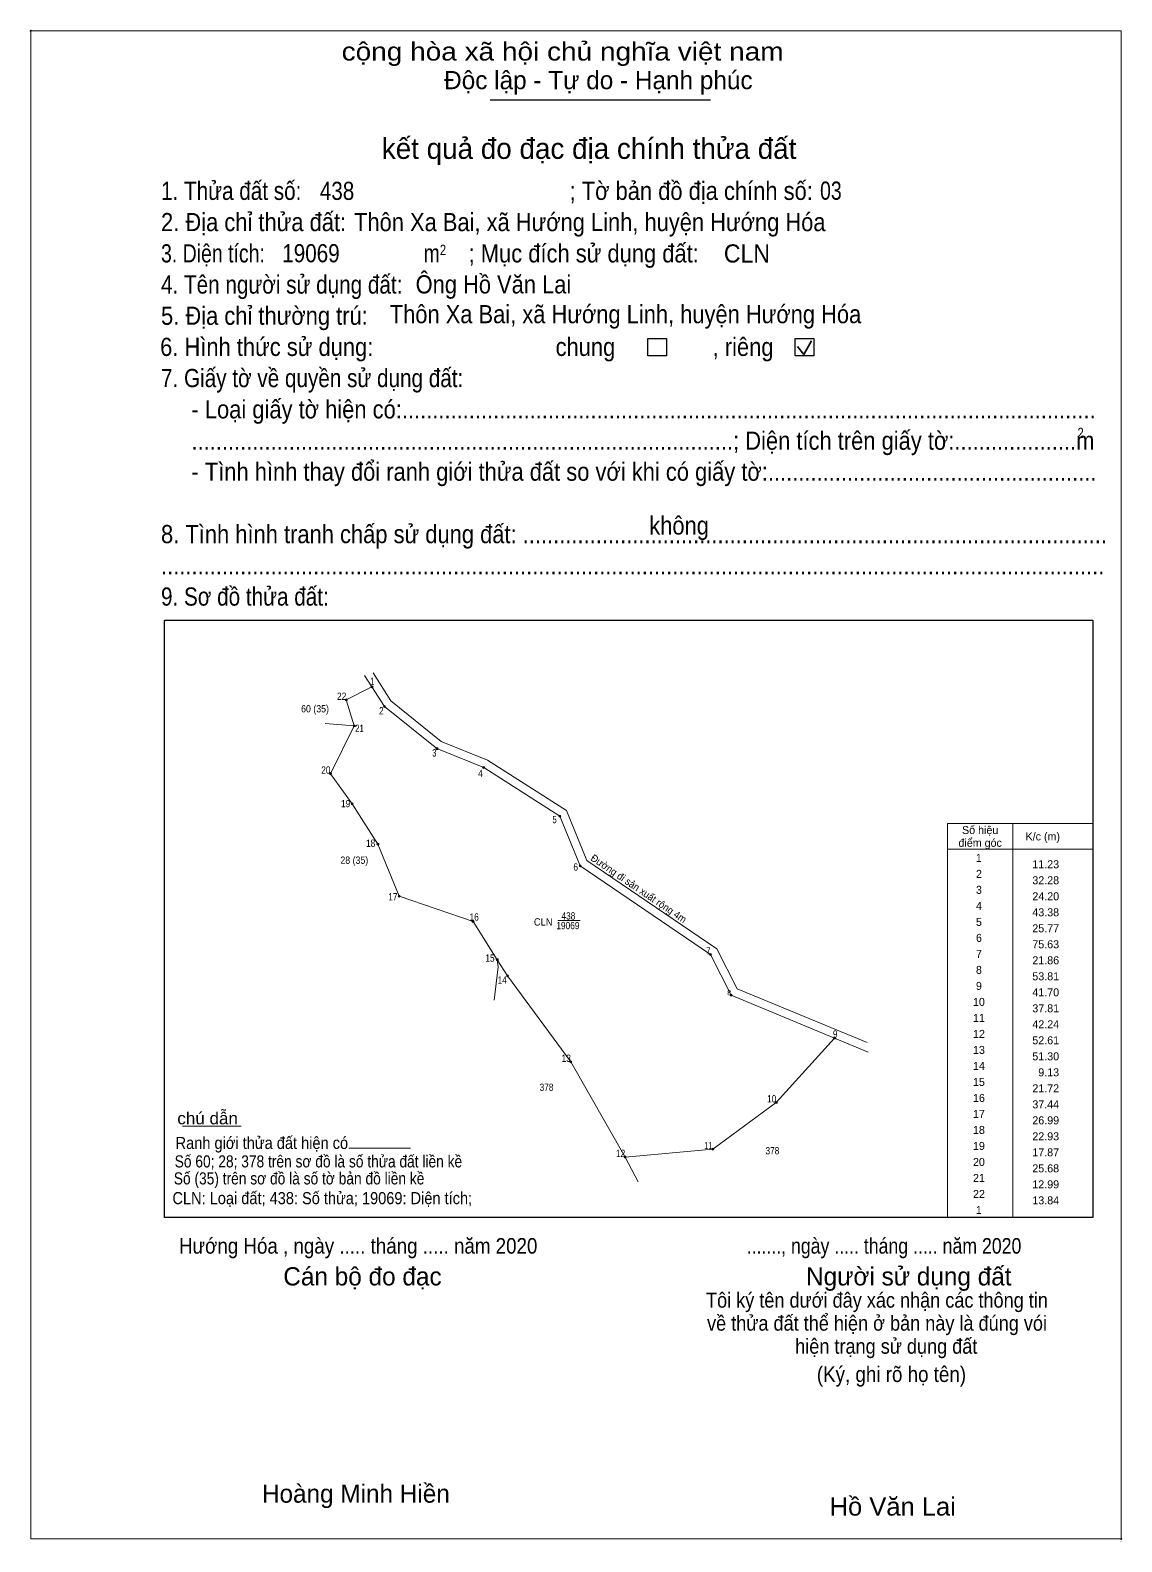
# Model space of a CAD drawing. Header units: metres. Extents: x 548392 to 549888, y 1845746 to 1846490.
# Drawn here: x 548392 to 548916, y 1845765 to 1846490 of the extents above; entities that cross this region are included whole.
import ezdxf
from ezdxf.enums import TextEntityAlignment as Align

# ---------------------------------------------------------------- set-up
doc = ezdxf.new("R2010")
doc.units = ezdxf.units.M
doc.header["$PDMODE"] = 32
doc.header["$PDSIZE"] = 0.5
for name, color, linetype, lineweight in [('1', 7, 'Continuous', 13), ('10', 7, 'Continuous', 13), ('15', 7, 'Continuous', 13), ('17', 7, 'Continuous', 13), ('2', 7, 'Continuous', 25), ('63', 7, 'Continuous', 13)]:
    doc.layers.add(name, color=color, linetype=linetype, lineweight=lineweight)
doc.layers.add('6', color=7, linetype='Continuous')

msp = doc.modelspace()

# ---------------------------------------------------------------- hatches: boundary and pattern name
at = {"layer": '63'}
for points in [[(548544.08, 1846168.82, 1), (548543.08, 1846168.82, 1)], [(548556.41, 1846175.11, 1), (548555.41, 1846175.11, 1)], [(548562.46, 1846165.65, 1), (548561.46, 1846165.65, 1)], [(548547.91, 1846156.41, 1), (548546.91, 1846156.41, 1)], [(548587.6, 1846145.41, 1), (548586.6, 1846145.41, 1)], [(548536.5, 1846133.4, 1), (548535.5, 1846133.4, 1)], [(548610.03, 1846136.33, 1), (548609.03, 1846136.33, 1)], [(548546.94, 1846118.9, 1), (548545.94, 1846118.9, 1)], [(548646.58, 1846112.97, 1), (548645.58, 1846112.97, 1)], [(548559.27, 1846099.57, 1), (548558.27, 1846099.57, 1)], [(548656.36, 1846089.13, 1), (548655.36, 1846089.13, 1)], [(548569.5, 1846074.59, 1), (548568.5, 1846074.59, 1)], [(548604.91, 1846062.44, 1), (548603.91, 1846062.44, 1)], [(548718.89, 1846046.59, 1), (548717.89, 1846046.59, 1)], [(548616.55, 1846044.1, 1), (548615.55, 1846044.1, 1)], [(548621.44, 1846036.39, 1), (548620.44, 1846036.39, 1)], [(548728.76, 1846027.08, 1), (548727.76, 1846027.08, 1)], [(548778.47, 1846006.48, 1), (548777.47, 1846006.48, 1)], [(548651.86, 1845995.08, 1), (548650.86, 1845995.08, 1)], [(548750.45, 1845975.6, 1), (548749.45, 1845975.6, 1)], [(548720.01, 1845953.18, 1), (548719.01, 1845953.18, 1)], [(548677.94, 1845949.39, 1), (548676.94, 1845949.39, 1)]]:
    msp.add_hatch(color=256, dxfattribs=at).paths.add_polyline_path(points)

# ---------------------------------------------------------------- linework, layer by layer
at = {"layer": '1'}
msp.add_line((548616.52, 1846040.72), (548616.05, 1846044.1), dxfattribs=at)
msp.add_lwpolyline([(548555.91, 1846175.11), (548561.96, 1846165.65), (548587.1, 1846145.41), (548609.53, 1846136.33), (548646.08, 1846112.97), (548655.86, 1846089.13), (548718.39, 1846046.59), (548728.26, 1846027.08), (548777.97, 1846006.48), (548749.95, 1845975.6), (548719.51, 1845953.18), (548677.44, 1845949.39), (548651.36, 1845995.08), (548620.94, 1846036.39), (548616.05, 1846044.1), (548604.41, 1846062.44), (548569, 1846074.59), (548558.77, 1846099.57), (548546.44, 1846118.9), (548536, 1846133.4), (548547.41, 1846156.41), (548543.58, 1846168.82)], close=True, dxfattribs=at)
at = {"layer": '10'}
msp.add_line((548616.52, 1846040.72), (548614.53, 1846024.61), dxfattribs=at)
at = {"layer": '15'}
for p, q in [((548552.4, 1846180.6), (548555.91, 1846175.11)), ((548609.53, 1846136.33), (548646.08, 1846112.97)), ((548611.37, 1846139.89), (548649.24, 1846115.69)), ((548646.08, 1846112.97), (548655.86, 1846089.13)), ((548649.24, 1846115.69), (548649.3, 1846115.65))]:
    msp.add_line(p, q, dxfattribs=at)
for points in [[(548556.43, 1846181.73), (548564.98, 1846168.35), (548589.14, 1846148.89), (548611.37, 1846139.89)], [(548555.91, 1846175.11), (548543.58, 1846168.82), (548547.41, 1846156.41)], [(548555.91, 1846175.11), (548561.96, 1846165.65), (548587.1, 1846145.41)], [(548536, 1846133.4), (548547.41, 1846156.41), (548533.48, 1846157.41)], [(548587.1, 1846145.41), (548602.88, 1846139.02), (548609.53, 1846136.33)], [(548536, 1846133.4), (548546.44, 1846118.9), (548558.77, 1846099.57), (548569, 1846074.59)], [(548649.3, 1846115.65), (548659.1, 1846091.77), (548721.49, 1846049.31), (548731.16, 1846030.2), (548793.58, 1846004.35)], [(548655.86, 1846089.13), (548718.39, 1846046.59), (548728.26, 1846027.08)], [(548569, 1846074.59), (548604.41, 1846062.44), (548616.05, 1846044.1)], [(548616.05, 1846044.1), (548620.94, 1846036.39), (548651.36, 1845995.08)], [(548728.26, 1846027.08), (548777.97, 1846006.48), (548794.12, 1845999.79)], [(548651.36, 1845995.08), (548677.44, 1845949.39), (548719.51, 1845953.18), (548749.95, 1845975.6), (548777.97, 1846006.48)]]:
    msp.add_lwpolyline(points, dxfattribs=at)
at = {"layer": '17'}
msp.add_line((548465.03, 1845964.27), (548493.14, 1845964.27), dxfattribs=at)
at = {"layer": '2'}
for p, q in [((548612.58, 1846456.79), (548718.42, 1846456.79)), ((548456.31, 1846207.16), (548901.89, 1846207.16)), ((548901.89, 1846207.16), (548901.89, 1845920.35))]:
    msp.add_line(p, q, dxfattribs=at)
at = {"layer": '2', "lineweight": 35}
for p, q in [((548760.2, 1846338.47), (548763.18, 1846334.6)), ((548763.18, 1846334.6), (548766.8, 1846341.09))]:
    msp.add_line(p, q, dxfattribs=at)
at = {"layer": '2', "lineweight": 13}
msp.add_lwpolyline([(548392.14, 1846489.99), (548915.52, 1846489.99), (548915.52, 1845766.08), (548392.14, 1845766.08)], close=True, dxfattribs=at)
at = {"layer": '2'}
for points in [[(548688.31, 1846342.34), (548697.3, 1846342.34), (548697.3, 1846333.96), (548688.31, 1846333.96)], [(548759.03, 1846342.34), (548768.02, 1846342.34), (548768.02, 1846333.96), (548759.03, 1846333.96)]]:
    msp.add_lwpolyline(points, close=True, dxfattribs=at)
msp.add_lwpolyline([(548901.89, 1845920.35), (548456.31, 1845920.35), (548456.31, 1846207.16)], dxfattribs=at)
for p in [(548392.14, 1846489.99), (548915.52, 1845766.08)]:
    msp.add_point(p, dxfattribs=at)
at = {"layer": '63'}
for p, q in [((548832.14, 1846109.43), (548901.89, 1846109.43)), ((548863.5, 1846109.43), (548863.5, 1845920.46)), ((548901.89, 1846109.43), (548901.89, 1845920.46)), ((548832.14, 1846097.14), (548901.89, 1846097.14)), ((548645.14, 1846062.87), (548655.75, 1846062.87)), ((548544.85, 1845953.64), (548574.47, 1845953.64)), ((548677.44, 1845949.39), (548683.7, 1845937.51))]:
    msp.add_line(p, q, dxfattribs=at)
msp.add_lwpolyline([(548901.89, 1845920.46), (548832.14, 1845920.46), (548832.14, 1846109.43)], dxfattribs=at)
for centre in [(548543.58, 1846168.82), (548555.91, 1846175.11), (548561.96, 1846165.65), (548547.41, 1846156.41), (548587.1, 1846145.41), (548536, 1846133.4), (548609.53, 1846136.33), (548546.44, 1846118.9), (548646.08, 1846112.97), (548558.77, 1846099.57), (548655.86, 1846089.13), (548569, 1846074.59), (548604.41, 1846062.44), (548718.39, 1846046.59), (548616.05, 1846044.1), (548620.94, 1846036.39), (548728.26, 1846027.08), (548777.97, 1846006.48), (548651.36, 1845995.08), (548749.95, 1845975.6), (548719.51, 1845953.18), (548677.44, 1845949.39)]:
    msp.add_circle(centre, 0.5, dxfattribs=at)

# ---------------------------------------------------------------- texts
at = {"layer": '1'}
for s, width, p in [('60 (35)', 0.9, (548528.58, 1846162.81)), ('28 (35)', 0.9, (548547.43, 1846090.13)), ('CLN', 0.95, (548638.08, 1846060.5)), ('19069', 0.85, (548649.945, 1846058.75)), ('438', 0.85, (548650.185, 1846063.39)), ('378', 0.85, (548639.675, 1845981.13)), ('378', 0.85, (548748.085, 1845950.68))]:
    msp.add_text(s, height=3.5, dxfattribs=dict(at, width=width)).set_placement(p, align=Align.CENTER)
at = {"layer": '2'}
for s, height, width, p in [('cộng hòa xã hội chủ nghĩa việt nam', 8.735, 1.15, (548541.36, 1846475.7)), ('1. Thửa đất số:', 8.735, 0.85, (548454.66, 1846408.79)), ('438', 8.72, 0.85, (548530.88, 1846408.79)), ('; Tờ bản đồ địa chính số:', 8.735, 0.9, (548650.74, 1846408.79)), ('03', 8.723, 0.8, (548770.96, 1846408.89)), ('2. Địa chỉ thửa đất:', 8.735, 0.9, (548454.66, 1846393.8)), ('Thôn Xa Bai, xã Hướng Linh, huyện Hướng Hóa', 8.724, 0.9, (548547.31, 1846393.8)), ('3. Diện tích:', 8.735, 0.8, (548454.66, 1846378.78)), ('19069', 8.72, 0.85, (548512.84, 1846378.86)), ('2', 4.991, 0.8, (548588.51, 1846382.3)), ('; Mục đích sử dụng đất:', 8.735, 0.9, (548602.3, 1846378.78)), ('CLN', 8.72, 0.95, (548724.79, 1846378.74)), ('m', 8.735, 0.8, (548580.66, 1846378.78)), ('4. Tên người sử dụng đất:', 8.735, 0.85, (548454.66, 1846363.82)), ('Ông Hồ Văn Lai', 8.72, 0.9, (548576.87, 1846363.91)), ('5. Địa chỉ thường trú:', 8.735, 0.9, (548454.66, 1846348.85)), ('Thôn Xa Bai, xã Hướng Linh, huyện Hướng Hóa', 8.724, 0.9, (548564.45, 1846349.61)), ('6. Hình thức sử dụng:', 8.735, 0.9, (548454.23, 1846333.9)), ('chung                , riêng', 8.735, 0.9, (548644.03, 1846333.9)), ('7. Giấy tờ về quyền sử dụng đất:', 8.735, 0.85, (548454.66, 1846318.93)), ('     - Loại giấy tờ hiện có:..................................................................................................................', 8.735, 0.9, (548454.66, 1846303.94)), ('     .........................................................................................; Diện tích trên giấy tờ:....................m', 8.735, 0.9, (548454.66, 1846288.89)), ('2', 4.991, 0.8, (548894.53, 1846294.45)), ('     - Tình hình thay đổi ranh giới thửa đất so với khi có giấy tờ:......................................................', 8.735, 0.9, (548454.66, 1846274.01)), ('không', 8.736, 0.9, (548688.98, 1846248.17)), ('8. Tình hình tranh chấp sử dụng đất: ................................................................................................', 8.735, 0.9, (548454.66, 1846244.04)), ('...........................................................................................................................................................', 8.735, 0.9, (548454.66, 1846229.08)), ('9. Sơ đồ thửa đất:', 8.735, 0.85, (548454.66, 1846214.06)), ('Hướng Hóa , ngày ..... tháng ..... năm 2020', 7.478, 0.9, (548463.28, 1845903.02)), ('......., ngày ..... tháng ..... năm 2020', 7.478, 0.85, (548735.76, 1845903.02)), ('(Ký, ghi rõ họ tên)', 7.488, 0.9, (548769.42, 1845841.42)), ('Hồ Văn Lai', 8.72, 1.05, (548775.55, 1845777.29))]:
    msp.add_text(s, height=height, dxfattribs=dict(at, width=width)).set_placement(p)
for s, height, p in [('Độc lập - Tự do - Hạnh phúc', 8.735, (548590.54, 1846461.94)), ('Cán bộ đo đạc', 8.736, (548513.35, 1845887.76)), ('Người sử dụng đất', 8.735, (548764.24, 1845887.76)), ('Hoàng Minh Hiền', 8.727, (548503.1, 1845783.49))]:
    msp.add_text(s, height=height, dxfattribs=at).set_placement(p)
for s, height, p in [('kết quả đo đạc địa chính thửa đất', 9.985, (548660.12, 1846428.49)), ('.', 2.496, (548915.44, 1845764.73))]:
    msp.add_text(s, height=height, dxfattribs=at).set_placement(p, align=Align.CENTER)
at = {"layer": '2', "width": 0.9}
for s, p in [('Tôi ký tên dưới đây xác nhận các thông tin', (548798.275, 1845877.1)), ('về thửa đất thể hiện ở bản này là đúng vói', (548798.31, 1845866.05)), ('hiện trạng sử dụng đất', (548802.75, 1845854.98))]:
    msp.add_text(s, height=7.217, dxfattribs=at).set_placement(p, align=Align.CENTER)
at = {"layer": '6'}
for s, height, width, p in [('chú dẫn', 5.815, 1.05, (548462.5, 1845965.09)), ('Ranh giới thửa đất hiện có ', 5.815, 0.9, (548461.65, 1845953.27)), ('Số 60; 28; 378 trên sơ đồ là số thửa đất liền kề', 5.81, 0.85, (548461.22, 1845944.4)), ('Số (35) trên sơ đồ là số tờ bản đồ liền kề', 5.81, 0.85, (548460.8, 1845936.24)), ('CLN: Loại đất; 438: Số thửa; 19069: Diện tích;', 5.81, 0.9, (548460.14, 1845926.76))]:
    msp.add_text(s, height=height, dxfattribs=dict(at, width=width)).set_placement(p)
at = {"layer": '63'}
for s, height, width, p in [(' 1', 3.5, 0.75, (548557.09, 1846175.97)), (' 22', 3.5, 0.85, (548543.58, 1846168.82)), (' 2', 3.5, 0.85, (548561.53, 1846161.9)), (' 21', 3.5, 0.8, (548552.02, 1846153.41)), (' 3', 3.5, 0.8, (548586.88, 1846141.65)), (' 20', 3.5, 0.85, (548536, 1846133.4)), (' 4', 3.5, 0.85, (548609.1, 1846131.82)), (' 19', 3.5, 0.85, (548545.48, 1846117.29)), (' 5', 3.5, 0.8, (548644.58, 1846109.63)), (' 18', 3.5, 0.85, (548557.48, 1846098.28)), (' 6', 3.5, 0.85, (548654.78, 1846086.88)), (' 17', 3.5, 0.85, (548568.15, 1846072.55)), (' 16', 3.5, 0.85, (548607.19, 1846062.87)), (' 15', 3.5, 0.85, (548614.77, 1846043.14)), (' 7', 3.5, 0.8, (548718.39, 1846046.59)), (' 14', 3.5, 0.85, (548620.62, 1846032.58)), (' 8', 2.5, 0.8, (548728.26, 1846027.08)), (' 9', 3.5, 0.85, (548779.36, 1846006.69)), (' 13', 3.5, 0.85, (548651.36, 1845995.08)), (' 10', 3.5, 0.85, (548749.95, 1845975.6)), (' 12', 3.5, 0.85, (548677.44, 1845949.39)), (' 11', 3.5, 0.8, (548719.51, 1845953.18))]:
    msp.add_text(s, height=height, dxfattribs=dict(at, width=width)).set_placement(p, align=Align.RIGHT)
for s, p in [('Số hiệu', (548847.815, 1846104.44)), ('K/c (m)', (548877.865, 1846101.36)), ('điểm góc', (548847.82, 1846098.29)), (' 2', (548846.51, 1846083.39)), (' 3', (548846.51, 1846075.71)), (' 4', (548846.5, 1846068.03)), (' 5', (548846.505, 1846060.34)), (' 6', (548846.51, 1846052.66)), (' 7', (548846.505, 1846044.98)), (' 8', (548846.505, 1846037.3)), (' 9', (548846.505, 1846029.62)), (' 10', (548846.5, 1846021.93)), (' 11', (548846.5, 1846014.25)), (' 12', (548846.51, 1846006.57)), (' 13', (548846.51, 1845998.89)), (' 14', (548846.5, 1845991.21)), (' 15', (548846.505, 1845983.53)), (' 16', (548846.51, 1845975.84)), (' 17', (548846.505, 1845968.16)), (' 18', (548846.505, 1845960.48)), (' 19', (548846.505, 1845952.8)), (' 20', (548846.5, 1845945.12)), (' 21', (548846.5, 1845937.43)), (' 22', (548846.51, 1845929.75))]:
    msp.add_text(s, height=3.841, dxfattribs=at).set_placement(p, align=Align.CENTER)
at = {"layer": '63', "width": 0.95}
msp.add_text('Đường đi sản xuất rộng 4m', height=3.5, rotation=325.762, dxfattribs=at).set_placement((548682.94, 1846076.789), align=Align.CENTER)
at = {"layer": '63', "width": 0.9}
for p in [(548846.5, 1846091.07), (548846.5, 1845922.07)]:
    msp.add_text(' 1', height=3.841, dxfattribs=at).set_placement(p, align=Align.CENTER)
at = {"layer": '63'}
for s, p in [('11.23', (548885.7, 1846088)), ('32.28', (548885.7, 1846080.32)), ('24.20', (548885.71, 1846072.63)), ('43.38', (548885.7, 1846064.95)), ('25.77', (548885.7, 1846057.27)), ('75.63', (548885.7, 1846049.59)), ('21.86', (548885.71, 1846041.91)), ('53.81', (548885.7, 1846034.23)), ('41.70', (548885.71, 1846026.54)), ('37.81', (548885.7, 1846018.86)), ('42.24', (548885.71, 1846011.18)), ('52.61', (548885.7, 1846003.5)), ('51.30', (548885.71, 1845995.82)), ('9.13', (548885.7, 1845988.13)), ('21.72', (548885.71, 1845980.45)), ('37.44', (548885.71, 1845972.77)), ('26.99', (548885.7, 1845965.09)), ('22.93', (548885.7, 1845957.41)), ('17.87', (548885.7, 1845949.73)), ('25.68', (548885.7, 1845942.04)), ('12.99', (548885.7, 1845934.36)), ('13.84', (548885.71, 1845926.68))]:
    msp.add_text(s, height=3.841, dxfattribs=at).set_placement(p, align=Align.RIGHT)

doc.saveas('drawing.dxf')
